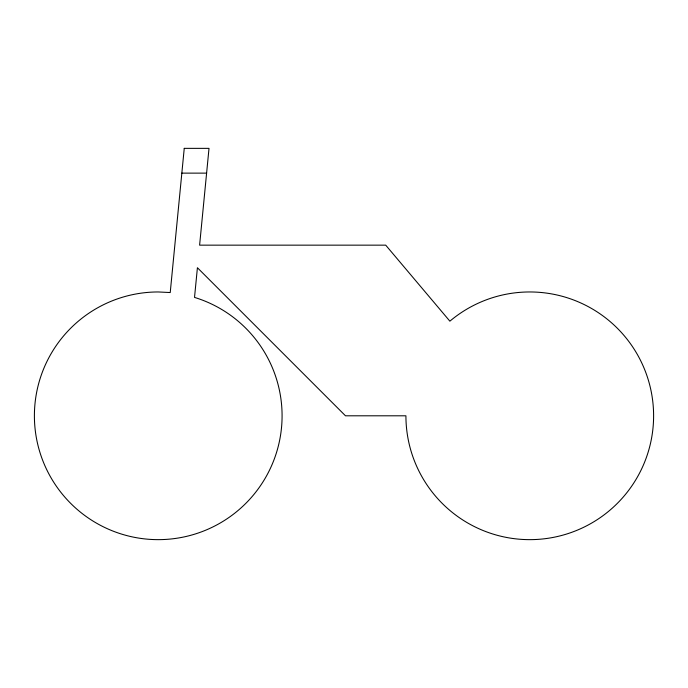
<?xml version="1.0" encoding="UTF-8"?>
<svg xmlns="http://www.w3.org/2000/svg" width="688" height="688" viewBox="0 0 688 688"><rect width="100%" height="100%" fill="white"/><g stroke="black" fill="none" stroke-linecap="round" stroke-linejoin="round"><path stroke-width="1.03" d="M181.838 173.127L206.606 173.127M184.246 148.359L170.228 292.546L158.24 291.961A123.84 123.84 0 0 0 45.391 466.808A123.84 123.84 0 0 0 251.197 497.63A123.84 123.84 0 0 0 194.523 297.397L197.413 267.727L345.488 415.801L405.92 415.801A123.84 123.84 0 0 0 558.441 536.279A123.84 123.84 0 0 0 640.322 360.005A123.84 123.84 0 0 0 449.875 321.176L385.71 245.152L199.606 245.152L209.014 148.359L184.246 148.359"/></g></svg>
